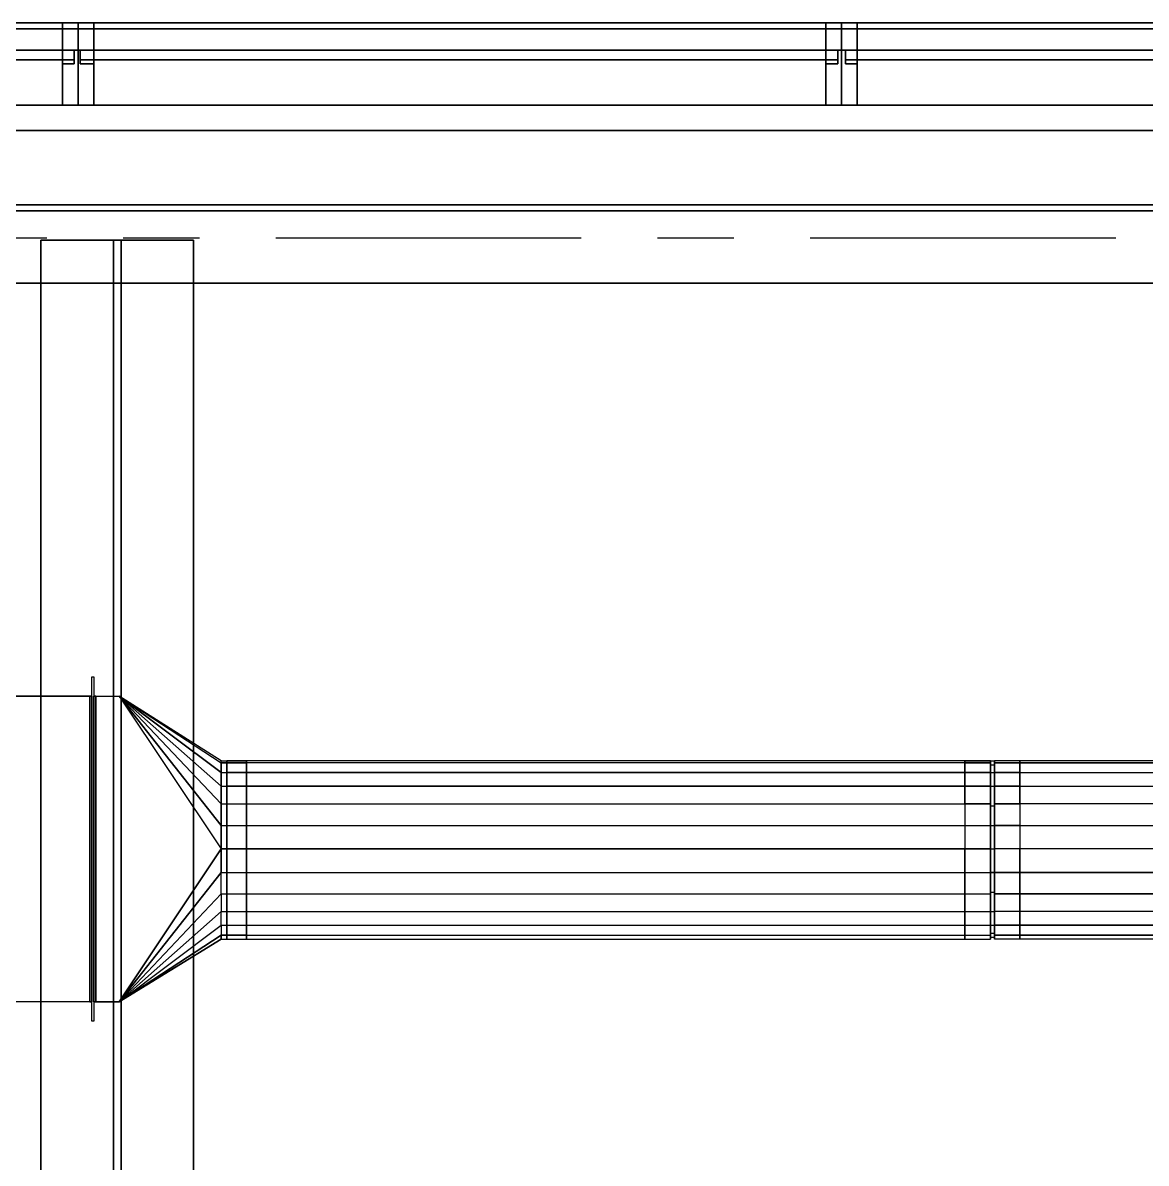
# Model space of a CAD drawing. Header units: metres. Extents: x 114 to 218, y 8 to 180.
# Drawn here: x 141.05 to 149.88, y 154.76 to 163.72 of the extents above; entities that cross this region are included whole.
import ezdxf

# ---------------------------------------------------------------- set-up
doc = ezdxf.new("R2010")
doc.units = ezdxf.units.M
doc.header["$MEASUREMENT"] = 0
for name, color, linetype in [('A-2D-GLAZ', 7, 'Continuous'), ('A-2D-GLAZ-CWMG', 7, 'Continuous'), ('A-3D-GLAZ-CURT', 7, 'Continuous'), ('A-3D-GLAZ-CWMG', 7, 'Continuous'), ('A_GRID', 7, 'Continuous'), ('M-SA2S-Conn', 7, 'Continuous'), ('M-SA2S-Rect', 7, 'Continuous'), ('M-SA2S-Round', 7, 'Continuous'), ('S-3D-BEAM', 7, 'Continuous'), ('S-3D-SLAB', 7, 'Continuous'), ('S-3D-WALL', 7, 'Continuous')]:
    doc.layers.add(name, color=color, linetype=linetype)

msp = doc.modelspace()

# ---------------------------------------------------------------- linework, layer by layer
at = {"layer": 'A-2D-GLAZ', "color": 9, "true_color": 0xbababa}
for points in [[(135.5027, 163.4257), (141.4554, 163.4257), (141.4554, 163.5026), (135.5027, 163.5026), (135.5027, 163.4257)], [(141.5016, 163.4257), (147.4543, 163.4257), (147.4543, 163.5026), (141.5016, 163.5026), (141.5016, 163.4257)], [(147.5158, 163.4257), (153.4532, 163.4257), (153.4532, 163.5026), (147.5158, 163.5026), (147.5158, 163.4257)]]:
    msp.add_lwpolyline(points, dxfattribs=at)
at = {"layer": 'A-2D-GLAZ-CWMG', "color": 9, "true_color": 0xbababa}
for points in [[(131.1189, 163.7179), (153.3609, 163.7179)], [(141.6093, 163.0719), (141.6093, 163.3949), (141.5016, 163.3949), (141.5016, 163.5026), (141.4554, 163.5026), (141.4554, 163.3949), (141.3632, 163.3949), (141.3632, 163.0719)], [(147.6081, 163.0719), (147.6081, 163.3949), (147.5158, 163.3949), (147.5158, 163.5026), (147.4543, 163.5026), (147.4543, 163.3949), (147.362, 163.3949), (147.362, 163.0719)], [(141.6708, 163.0719), (141.7477, 163.0719)], [(147.6697, 163.0719), (147.7466, 163.0719)]]:
    msp.add_lwpolyline(points, dxfattribs=at)
at = {"layer": 'A-3D-GLAZ-CURT', "color": 131, "true_color": 0x7fffff}
for points in [[(141.4554, 163.4257), (135.5027, 163.4257), (141.4554, 163.4257), (141.4554, 163.5026), (135.5027, 163.5026), (135.5027, 163.4257), (135.5027, 163.5026), (141.4554, 163.5026), (141.4554, 163.4257)], [(141.4554, 163.5026), (141.4554, 163.5026)], [(141.4554, 163.5026), (141.4554, 163.5026)], [(147.4543, 163.4257), (141.5016, 163.4257), (147.4543, 163.4257), (147.4543, 163.5026), (141.5016, 163.5026), (141.5016, 163.4257), (141.5016, 163.5026), (147.4543, 163.5026), (147.4543, 163.4257)], [(141.5016, 163.5026), (141.5016, 163.5026)], [(141.5016, 163.5026), (141.5016, 163.5026)], [(147.4543, 163.5026), (147.4543, 163.5026)], [(147.4543, 163.5026), (147.4543, 163.5026)], [(153.4532, 163.4257), (147.5158, 163.4257), (153.4532, 163.4257), (153.4532, 163.5026), (147.5158, 163.5026), (147.5158, 163.4257), (147.5158, 163.5026), (153.4532, 163.5026), (153.4532, 163.4257)], [(147.5158, 163.5026), (147.5158, 163.5026)], [(147.5158, 163.5026), (147.5158, 163.5026)], [(141.4554, 163.4257), (141.4554, 163.4257)], [(141.5016, 163.4257), (141.5016, 163.4257)], [(141.5016, 163.4257), (141.5016, 163.4257)], [(147.4543, 163.4257), (147.4543, 163.4257)], [(147.5158, 163.4257), (147.5158, 163.4257)], [(147.5158, 163.4257), (147.5158, 163.4257)]]:
    msp.add_lwpolyline(points, dxfattribs=at)
at = {"layer": 'A-3D-GLAZ-CWMG', "color": 8, "true_color": 0x808080}
for points in [[(135.4873, 163.0719), (141.4862, 163.0719), (141.4862, 163.7179)], [(135.4873, 163.7179), (135.4873, 163.0719), (141.4862, 163.0719)], [(141.4862, 163.7179), (135.4873, 163.7179), (141.4862, 163.7179)], [(141.3632, 163.7179), (135.6104, 163.7179)], [(135.6104, 163.7179), (141.3632, 163.7179)], [(141.3632, 163.7179), (141.3632, 163.0719), (141.3632, 163.7179)], [(141.3632, 163.7179), (141.3632, 163.7179)], [(141.4862, 163.0719), (141.4862, 163.7179)], [(141.4862, 163.7179), (141.4862, 163.7179)], [(141.4862, 163.7179), (141.4862, 163.0719)], [(141.4862, 163.0719), (147.4851, 163.0719), (147.4851, 163.7179)], [(141.4862, 163.7179), (141.4862, 163.0719), (147.4851, 163.0719)], [(147.4851, 163.7179), (141.4862, 163.7179), (147.4851, 163.7179)], [(141.4862, 163.7179), (141.4862, 163.7179)], [(141.4862, 163.7179), (141.4862, 163.7179)], [(147.362, 163.7179), (141.6093, 163.7179)], [(141.6093, 163.7179), (147.362, 163.7179)], [(141.6093, 163.7179), (141.6093, 163.0719), (141.6093, 163.7179)], [(147.362, 163.7179), (147.362, 163.0719), (147.362, 163.7179)], [(147.362, 163.7179), (147.362, 163.7179)], [(147.4851, 163.0719), (147.4851, 163.7179)], [(147.4851, 163.7179), (147.4851, 163.7179)], [(147.4851, 163.7179), (147.4851, 163.0719)], [(147.4851, 163.0719), (153.4839, 163.0719), (153.4839, 163.7179)], [(147.4851, 163.7179), (147.4851, 163.0719), (153.4839, 163.0719)], [(153.4839, 163.7179), (147.4851, 163.7179), (153.4839, 163.7179)], [(147.4851, 163.7179), (147.4851, 163.7179)], [(147.4851, 163.7179), (147.4851, 163.7179)], [(153.3609, 163.7179), (147.6081, 163.7179)], [(147.6081, 163.7179), (153.3609, 163.7179)], [(147.6081, 163.7179), (147.6081, 163.0719), (147.6081, 163.7179)], [(141.6093, 163.3949), (141.5016, 163.3949), (141.5016, 163.5026), (141.4554, 163.5026), (141.4554, 163.3949), (141.3632, 163.3949), (141.3632, 163.0719), (141.6093, 163.0719), (141.6093, 163.3949), (141.6093, 163.0719), (141.3632, 163.0719), (141.3632, 163.3949), (141.4554, 163.3949), (141.4554, 163.5026), (141.5016, 163.5026), (141.5016, 163.3949), (141.6093, 163.3949)], [(141.4554, 163.5026), (141.4554, 163.5026)], [(141.4554, 163.5026), (141.4554, 163.5026)], [(141.5016, 163.5026), (141.5016, 163.5026)], [(141.5016, 163.5026), (141.5016, 163.5026)], [(147.6081, 163.3949), (147.5158, 163.3949), (147.5158, 163.5026), (147.4543, 163.5026), (147.4543, 163.3949), (147.362, 163.3949), (147.362, 163.0719), (147.6081, 163.0719), (147.6081, 163.3949), (147.6081, 163.0719), (147.362, 163.0719), (147.362, 163.3949), (147.4543, 163.3949), (147.4543, 163.5026), (147.5158, 163.5026), (147.5158, 163.3949), (147.6081, 163.3949)], [(147.4543, 163.5026), (147.4543, 163.5026)], [(147.4543, 163.5026), (147.4543, 163.5026)], [(147.5158, 163.5026), (147.5158, 163.5026)], [(147.5158, 163.5026), (147.5158, 163.5026)], [(141.3632, 163.3949), (141.3632, 163.3949)], [(141.3632, 163.3949), (141.3632, 163.3949)], [(141.4554, 163.3949), (141.4554, 163.3949)], [(141.4554, 163.3949), (141.4554, 163.3949)], [(141.5016, 163.3949), (141.5016, 163.3949)], [(141.5016, 163.3949), (141.5016, 163.3949)], [(141.6093, 163.3949), (141.6093, 163.3949)], [(141.6093, 163.3949), (141.6093, 163.3949)], [(147.362, 163.3949), (147.362, 163.3949)], [(147.362, 163.3949), (147.362, 163.3949)], [(147.4543, 163.3949), (147.4543, 163.3949)], [(147.4543, 163.3949), (147.4543, 163.3949)], [(147.5158, 163.3949), (147.5158, 163.3949)], [(147.5158, 163.3949), (147.5158, 163.3949)], [(147.6081, 163.3949), (147.6081, 163.3949)], [(147.6081, 163.3949), (147.6081, 163.3949)], [(141.3632, 163.0719), (135.6104, 163.0719)], [(141.3632, 163.0719), (135.6104, 163.0719)], [(141.3632, 163.0719), (141.3632, 163.0719)], [(141.3632, 163.0719), (141.3632, 163.0719)], [(141.3632, 163.0719), (141.3632, 163.0719)], [(141.3632, 163.0719), (141.3632, 163.0719)], [(141.4862, 163.0719), (141.4862, 163.0719)], [(141.4862, 163.0719), (141.4862, 163.0719)], [(141.4862, 163.0719), (141.4862, 163.0719)], [(141.4862, 163.0719), (141.4862, 163.0719)], [(141.4862, 163.0719), (141.4862, 163.0719)], [(147.362, 163.0719), (141.6093, 163.0719)], [(147.362, 163.0719), (141.6093, 163.0719)], [(141.6093, 163.0719), (141.6093, 163.0719)], [(141.6093, 163.0719), (141.6093, 163.0719)], [(141.6093, 163.0719), (141.6093, 163.0719)], [(141.6093, 163.0719), (141.6093, 163.0719)], [(147.362, 163.0719), (147.362, 163.0719)], [(147.362, 163.0719), (147.362, 163.0719)], [(147.362, 163.0719), (147.362, 163.0719)], [(147.362, 163.0719), (147.362, 163.0719)], [(147.4851, 163.0719), (147.4851, 163.0719)], [(147.4851, 163.0719), (147.4851, 163.0719)], [(147.4851, 163.0719), (147.4851, 163.0719)], [(147.4851, 163.0719), (147.4851, 163.0719)], [(147.4851, 163.0719), (147.4851, 163.0719)], [(153.3609, 163.0719), (147.6081, 163.0719)], [(153.3609, 163.0719), (147.6081, 163.0719)], [(147.6081, 163.0719), (147.6081, 163.0719)], [(147.6081, 163.0719), (147.6081, 163.0719)], [(147.6081, 163.0719), (147.6081, 163.0719)], [(147.6081, 163.0719), (147.6081, 163.0719)]]:
    msp.add_lwpolyline(points, dxfattribs=at)
at = {"layer": 'A_GRID', "color": 1, "true_color": 0xff0000}
for points in [[(141.2401, 162.0259), (138.8405, 162.0259)], [(142.4399, 162.0259), (141.84, 162.0259)], [(145.4393, 162.0259), (143.0398, 162.0259)], [(146.6391, 162.0259), (146.0392, 162.0259)], [(149.6385, 162.0259), (147.239, 162.0259)]]:
    msp.add_lwpolyline(points, dxfattribs=at)
at = {"layer": 'M-SA2S-Conn', "color": 5, "true_color": 0x0000ff}
for points in [[(141.5939, 155.8732), (141.5939, 158.5804), (141.6093, 158.5804), (141.6093, 155.8732), (141.5939, 155.8732)], [(141.6093, 155.8732), (141.5939, 155.8732), (141.5939, 158.5804), (141.6093, 158.5804)], [(141.5939, 158.5804), (141.5939, 158.5804)], [(141.5939, 158.5804), (141.5939, 158.5804)], [(141.6093, 158.5804), (141.6093, 155.8732)], [(141.6093, 158.5804), (141.6093, 158.5804)], [(141.6093, 158.5804), (141.6093, 158.5804)], [(141.5785, 158.4266), (141.5785, 156.0271), (141.5785, 158.4266)], [(141.5939, 156.0271), (141.5939, 158.4266), (141.5785, 158.4266), (141.5939, 158.4266), (141.5939, 156.0271), (141.5785, 156.0271), (141.5939, 156.0271)], [(141.5785, 158.4266), (141.5785, 158.4266)], [(141.5785, 158.4266), (141.5785, 158.4266)], [(141.5939, 158.4266), (141.5939, 158.4266)], [(141.6093, 156.0271), (141.6093, 158.4266), (141.6246, 158.4266), (141.6093, 158.4266)], [(141.6093, 156.0271), (141.6093, 158.4266)], [(141.6093, 158.4266), (141.6093, 158.4266)], [(141.6246, 158.4266), (141.6246, 156.0271), (141.6246, 158.4266)], [(141.6246, 158.4266), (141.6246, 158.4266)], [(141.6246, 158.4266), (141.6246, 158.4266)], [(148.4541, 157.919), (148.4541, 157.9036), (148.6541, 157.9036)], [(148.4541, 157.9036), (148.4541, 157.919), (148.6541, 157.919)], [(148.4541, 157.919), (148.4541, 157.919)], [(148.4541, 157.9036), (148.4541, 157.8267), (148.6541, 157.8267)], [(148.4541, 157.8267), (148.4541, 157.9036), (148.6541, 157.9036)], [(148.4541, 157.9036), (148.4541, 157.9036)], [(148.4541, 157.9036), (148.4541, 157.9036)], [(148.6541, 157.9036), (148.6541, 157.8267), (148.6541, 157.7191), (148.6541, 157.5806), (148.6541, 157.4114), (148.6541, 157.2268), (148.6541, 157.0423), (148.6541, 156.8731), (148.6541, 156.7346), (148.6541, 156.627), (148.6541, 156.55), (148.6541, 156.5193), (148.6541, 156.55), (148.6541, 156.627), (148.6541, 156.7346), (148.6541, 156.8731), (148.6541, 157.0423), (148.6541, 157.2268), (148.6541, 157.4114), (148.6541, 157.5806), (148.6541, 157.7191), (148.6541, 157.8267), (148.6541, 157.9036), (148.6541, 157.919), (148.6541, 157.9036)], [(148.6541, 157.8882), (148.6541, 157.919), (148.6849, 157.919), (148.6849, 157.8882), (148.6849, 157.8267)], [(148.6541, 157.919), (148.6541, 157.8882), (148.6849, 157.8882)], [(148.6541, 157.919), (148.6541, 157.919)], [(148.6541, 157.919), (148.6541, 157.919)], [(148.6541, 157.9036), (148.6541, 157.9036)], [(148.6541, 157.9036), (148.6541, 157.9036)], [(148.6541, 157.8267), (148.6541, 157.8882), (148.6849, 157.8882)], [(148.6541, 157.8882), (148.6541, 157.8267), (148.6849, 157.8267)], [(148.6541, 157.8882), (148.6541, 157.8882)], [(148.6541, 157.8882), (148.6541, 157.8882)], [(148.8848, 157.919), (148.8848, 157.9036), (148.6849, 157.9036), (148.6849, 157.919)], [(148.8848, 157.9036), (148.8848, 157.919), (148.6849, 157.919), (148.6849, 157.9036)], [(148.6849, 157.919), (148.6849, 157.8882), (148.6849, 157.8267), (148.6849, 157.7191), (148.6849, 157.5652), (148.6849, 157.4114), (148.6849, 157.2268), (148.6849, 157.0423), (148.6849, 156.8884), (148.6849, 156.7346), (148.6849, 156.627), (148.6849, 156.5654), (148.6849, 156.5347), (148.6849, 156.5654), (148.6849, 156.627), (148.6849, 156.7346), (148.6849, 156.8884), (148.6849, 157.0423)], [(148.6849, 157.919), (148.6849, 157.919)], [(148.6849, 157.919), (148.6849, 157.919)], [(148.8848, 157.9036), (148.8848, 157.8267), (148.6849, 157.8267), (148.6849, 157.9036)], [(148.8848, 157.8267), (148.8848, 157.9036), (148.6849, 157.9036), (148.6849, 157.8267)], [(148.6849, 157.9036), (148.6849, 157.9036)], [(148.6849, 157.9036), (148.6849, 157.9036)], [(148.6849, 157.8882), (148.6849, 157.8882)], [(148.6849, 157.8882), (148.6849, 157.8882)], [(148.8848, 157.919), (148.8848, 157.919)], [(148.8848, 157.9036), (148.8848, 157.9036)], [(148.8848, 157.9036), (148.8848, 157.9036)], [(148.4541, 157.8267), (148.4541, 157.7191), (148.6541, 157.7191)], [(148.4541, 157.7191), (148.4541, 157.8267), (148.6541, 157.8267)], [(148.4541, 157.8267), (148.4541, 157.8267)], [(148.4541, 157.8267), (148.4541, 157.8267)], [(148.6541, 157.7191), (148.6541, 157.8267), (148.6849, 157.8267), (148.6849, 157.7191), (148.6849, 157.5652)], [(148.6541, 157.8267), (148.6541, 157.7191), (148.6849, 157.7191)], [(148.6541, 157.8267), (148.6541, 157.8267)], [(148.6541, 157.8267), (148.6541, 157.8267)], [(148.6541, 157.8267), (148.6541, 157.8267)], [(148.6541, 157.8267), (148.6541, 157.8267)], [(148.8848, 157.8267), (148.8848, 157.7191), (148.6849, 157.7191), (148.6849, 157.8267)], [(148.8848, 157.7191), (148.8848, 157.8267), (148.6849, 157.8267), (148.6849, 157.7191)], [(148.6849, 157.8267), (148.6849, 157.8267)], [(148.6849, 157.8267), (148.6849, 157.8267)], [(148.6849, 157.8267), (148.6849, 157.8267)], [(148.6849, 157.8267), (148.6849, 157.8267)], [(148.8848, 157.8267), (148.8848, 157.8267)], [(148.8848, 157.8267), (148.8848, 157.8267)], [(148.4541, 157.7191), (148.4541, 157.5806), (148.6541, 157.5806)], [(148.6541, 157.5806), (148.4541, 157.5806), (148.4541, 157.7191), (148.6541, 157.7191)], [(148.4541, 157.7191), (148.4541, 157.7191)], [(148.4541, 157.7191), (148.4541, 157.7191)], [(148.6541, 157.5652), (148.6541, 157.7191), (148.6849, 157.7191)], [(148.6541, 157.7191), (148.6541, 157.5652), (148.6849, 157.5652)], [(148.6541, 157.7191), (148.6541, 157.7191)], [(148.6541, 157.7191), (148.6541, 157.7191)], [(148.6541, 157.7191), (148.6541, 157.7191)], [(148.6541, 157.7191), (148.6541, 157.7191)], [(148.8848, 157.7191), (148.8848, 157.5806), (148.6849, 157.5806)], [(148.8848, 157.5806), (148.8848, 157.7191), (148.6849, 157.7191), (148.6849, 157.5806), (148.8848, 157.5806)], [(148.6849, 157.5806), (148.6849, 157.4114), (148.6849, 157.2268), (148.6849, 157.0423), (148.6849, 156.8731), (148.6849, 156.7346), (148.6849, 156.627), (148.6849, 156.55), (148.6849, 156.5193), (148.6849, 156.55), (148.6849, 156.627), (148.6849, 156.7346), (148.6849, 156.8731), (148.6849, 157.0423), (148.6849, 157.2268), (148.6849, 157.4114), (148.6849, 157.5806), (148.6849, 157.7191)], [(148.6849, 157.7191), (148.6849, 157.7191)], [(148.6849, 157.7191), (148.6849, 157.7191)], [(148.6849, 157.7191), (148.6849, 157.7191)], [(148.6849, 157.7191), (148.6849, 157.7191)], [(148.8848, 157.7191), (148.8848, 157.7191)], [(148.8848, 157.7191), (148.8848, 157.7191)], [(148.4541, 157.5806), (148.4541, 157.4114), (148.4541, 157.2268)], [(148.4541, 157.5806), (148.4541, 157.4114), (148.6541, 157.4114)], [(148.4541, 157.5806), (148.4541, 157.5806)], [(148.4541, 157.5806), (148.4541, 157.5806)], [(148.6541, 157.5806), (148.6541, 157.5806)], [(148.6541, 157.5806), (148.6541, 157.5806)], [(148.6541, 157.4114), (148.6541, 157.5652), (148.6849, 157.5652), (148.6849, 157.4114), (148.6849, 157.2268)], [(148.6541, 157.5652), (148.6541, 157.4114), (148.6849, 157.4114)], [(148.6541, 157.5652), (148.6541, 157.5652)], [(148.6541, 157.5652), (148.6541, 157.5652)], [(148.8848, 157.5806), (148.8848, 157.4114), (148.6849, 157.4114)], [(148.6849, 157.5806), (148.6849, 157.5806)], [(148.6849, 157.5806), (148.6849, 157.5806)], [(148.6849, 157.5652), (148.6849, 157.5652)], [(148.6849, 157.5652), (148.6849, 157.5652)], [(148.8848, 157.5806), (148.8848, 157.4114), (148.8848, 157.2268)], [(148.8848, 157.5806), (148.8848, 157.5806)], [(148.8848, 157.5806), (148.8848, 157.5806)], [(148.4541, 157.4114), (148.6541, 157.4114)], [(148.4541, 157.4114), (148.4541, 157.2268), (148.6541, 157.2268)], [(148.4541, 157.4114), (148.4541, 157.4114)], [(148.4541, 157.4114), (148.4541, 157.4114)], [(148.6541, 157.2268), (148.6541, 157.4114), (148.6849, 157.4114)], [(148.6541, 157.4114), (148.6541, 157.2268), (148.6849, 157.2268)], [(148.6541, 157.4114), (148.6541, 157.4114)], [(148.6541, 157.4114), (148.6541, 157.4114)], [(148.6541, 157.4114), (148.6541, 157.4114)], [(148.6541, 157.4114), (148.6541, 157.4114)], [(148.8848, 157.4114), (148.6849, 157.4114)], [(148.8848, 157.4114), (148.8848, 157.2268), (148.6849, 157.2268)], [(148.6849, 157.4114), (148.6849, 157.4114)], [(148.6849, 157.4114), (148.6849, 157.4114)], [(148.6849, 157.4114), (148.6849, 157.4114)], [(148.6849, 157.4114), (148.6849, 157.4114)], [(148.8848, 157.4114), (148.8848, 157.4114)], [(148.8848, 157.4114), (148.8848, 157.4114)], [(148.4541, 157.0423), (148.4541, 157.2268), (148.6541, 157.2268)], [(148.4541, 157.2268), (148.4541, 157.0423), (148.6541, 157.0423)], [(148.4541, 157.2268), (148.4541, 157.2268)], [(148.4541, 157.2268), (148.4541, 157.2268)], [(148.6849, 157.2268), (148.6849, 157.0423), (148.6541, 157.0423), (148.6541, 157.2268), (148.6849, 157.2268)], [(148.6541, 157.2268), (148.6541, 157.0423), (148.6849, 157.0423)], [(148.6541, 157.2268), (148.6541, 157.2268)], [(148.6541, 157.2268), (148.6541, 157.2268)], [(148.6541, 157.2268), (148.6541, 157.2268)], [(148.6541, 157.2268), (148.6541, 157.2268)], [(148.8848, 157.0423), (148.8848, 157.2268), (148.6849, 157.2268)], [(148.8848, 157.2268), (148.8848, 157.0423), (148.6849, 157.0423)], [(148.6849, 157.2268), (148.6849, 157.2268)], [(148.6849, 157.2268), (148.6849, 157.2268)], [(148.6849, 157.2268), (148.6849, 157.2268)], [(148.6849, 157.2268), (148.6849, 157.2268)], [(148.8848, 157.2268), (148.8848, 157.2268)], [(148.8848, 157.2268), (148.8848, 157.2268)], [(148.4541, 156.8731), (148.4541, 157.0423), (148.6541, 157.0423)], [(148.4541, 157.0423), (148.4541, 156.8731), (148.6541, 156.8731)], [(148.4541, 157.0423), (148.4541, 157.0423)], [(148.4541, 157.0423), (148.4541, 157.0423)], [(148.6541, 157.0423), (148.6541, 156.8884), (148.6541, 156.7346)], [(148.6541, 157.0423), (148.6541, 156.8884), (148.6849, 156.8884)], [(148.6541, 157.0423), (148.6541, 157.0423)], [(148.6541, 157.0423), (148.6541, 157.0423)], [(148.6541, 157.0423), (148.6541, 157.0423)], [(148.6541, 157.0423), (148.6541, 157.0423)], [(148.8848, 156.8731), (148.8848, 157.0423), (148.6849, 157.0423)], [(148.8848, 157.0423), (148.8848, 156.8731), (148.6849, 156.8731)], [(148.6849, 157.0423), (148.6849, 157.0423)], [(148.6849, 157.0423), (148.6849, 157.0423)], [(148.6849, 157.0423), (148.6849, 157.0423)], [(148.6849, 157.0423), (148.6849, 157.0423)], [(148.8848, 157.0423), (148.8848, 157.0423)], [(148.8848, 157.0423), (148.8848, 157.0423)], [(148.6541, 156.8884), (148.6849, 156.8884)], [(148.6541, 156.8884), (148.6541, 156.7346), (148.6849, 156.7346)], [(148.6541, 156.8884), (148.6541, 156.8884)], [(148.6541, 156.8884), (148.6541, 156.8884)], [(148.6849, 156.8884), (148.6849, 156.8884)], [(148.6849, 156.8884), (148.6849, 156.8884)], [(148.4541, 156.7346), (148.4541, 156.8731), (148.6541, 156.8731)], [(148.4541, 156.8731), (148.4541, 156.7346), (148.6541, 156.7346)], [(148.4541, 156.8731), (148.4541, 156.8731)], [(148.4541, 156.8731), (148.4541, 156.8731)], [(148.6541, 156.8731), (148.6541, 156.8731)], [(148.6541, 156.8731), (148.6541, 156.8731)], [(148.8848, 156.7346), (148.8848, 156.8731), (148.6849, 156.8731)], [(148.8848, 156.8731), (148.8848, 156.7346), (148.6849, 156.7346)], [(148.6849, 156.8731), (148.6849, 156.8731)], [(148.6849, 156.8731), (148.6849, 156.8731)], [(148.8848, 156.8731), (148.8848, 156.8731)], [(148.8848, 156.8731), (148.8848, 156.8731)], [(148.4541, 156.627), (148.4541, 156.7346), (148.6541, 156.7346)], [(148.4541, 156.7346), (148.4541, 156.627), (148.6541, 156.627)], [(148.4541, 156.7346), (148.4541, 156.7346)], [(148.4541, 156.7346), (148.4541, 156.7346)], [(148.6541, 156.627), (148.6541, 156.7346), (148.6849, 156.7346)], [(148.6541, 156.7346), (148.6541, 156.627), (148.6849, 156.627)], [(148.6541, 156.7346), (148.6541, 156.7346)], [(148.6541, 156.7346), (148.6541, 156.7346)], [(148.6541, 156.7346), (148.6541, 156.7346)], [(148.6541, 156.7346), (148.6541, 156.7346)], [(148.8848, 156.627), (148.8848, 156.7346), (148.6849, 156.7346)], [(148.8848, 156.7346), (148.8848, 156.627), (148.6849, 156.627)], [(148.6849, 156.7346), (148.6849, 156.7346)], [(148.6849, 156.7346), (148.6849, 156.7346)], [(148.6849, 156.7346), (148.6849, 156.7346)], [(148.6849, 156.7346), (148.6849, 156.7346)], [(148.8848, 156.7346), (148.8848, 156.7346)], [(148.8848, 156.7346), (148.8848, 156.7346)], [(148.4541, 156.55), (148.4541, 156.627), (148.6541, 156.627)], [(148.4541, 156.627), (148.4541, 156.55), (148.6541, 156.55)], [(148.4541, 156.627), (148.4541, 156.627)], [(148.4541, 156.627), (148.4541, 156.627)], [(148.6541, 156.5654), (148.6541, 156.627), (148.6849, 156.627)], [(148.6541, 156.627), (148.6541, 156.5654), (148.6849, 156.5654)], [(148.6541, 156.627), (148.6541, 156.627)], [(148.6541, 156.627), (148.6541, 156.627)], [(148.6541, 156.627), (148.6541, 156.627)], [(148.6541, 156.627), (148.6541, 156.627)], [(148.8848, 156.55), (148.8848, 156.627), (148.6849, 156.627)], [(148.8848, 156.627), (148.8848, 156.55), (148.6849, 156.55)], [(148.6849, 156.627), (148.6849, 156.627)], [(148.6849, 156.627), (148.6849, 156.627)], [(148.6849, 156.627), (148.6849, 156.627)], [(148.6849, 156.627), (148.6849, 156.627)], [(148.8848, 156.627), (148.8848, 156.627)], [(148.8848, 156.627), (148.8848, 156.627)], [(148.4541, 156.5193), (148.4541, 156.55), (148.6541, 156.55)], [(148.4541, 156.55), (148.4541, 156.5193), (148.6541, 156.5193)], [(148.4541, 156.55), (148.4541, 156.55)], [(148.4541, 156.55), (148.4541, 156.55)], [(148.6541, 156.5347), (148.6541, 156.5654), (148.6849, 156.5654)], [(148.6541, 156.5654), (148.6541, 156.5347), (148.6849, 156.5347)], [(148.6541, 156.5654), (148.6541, 156.5654)], [(148.6541, 156.5654), (148.6541, 156.5654)], [(148.6541, 156.55), (148.6541, 156.55)], [(148.6541, 156.55), (148.6541, 156.55)], [(148.6541, 156.5347), (148.6541, 156.5347)], [(148.6849, 156.5654), (148.6849, 156.5654)], [(148.6849, 156.5654), (148.6849, 156.5654)], [(148.8848, 156.5193), (148.8848, 156.55), (148.6849, 156.55)], [(148.8848, 156.55), (148.8848, 156.5193), (148.6849, 156.5193)], [(148.6849, 156.55), (148.6849, 156.55)], [(148.6849, 156.55), (148.6849, 156.55)], [(148.6849, 156.5347), (148.6849, 156.5347)], [(148.8848, 156.55), (148.8848, 156.55)], [(148.8848, 156.55), (148.8848, 156.55)], [(148.4541, 156.5193), (148.4541, 156.5193)], [(148.6541, 156.5193), (148.6541, 156.5193)], [(148.6849, 156.5193), (148.6849, 156.5193)], [(148.8848, 156.5193), (148.8848, 156.5193)], [(141.5785, 156.0271), (141.5785, 156.0271)], [(141.5939, 156.0271), (141.5939, 156.0271)], [(141.5939, 156.0271), (141.5939, 156.0271)], [(141.6246, 156.0271), (141.6093, 156.0271), (141.6246, 156.0271)], [(141.6093, 156.0271), (141.6093, 156.0271)], [(141.6093, 156.0271), (141.6093, 156.0271)], [(141.6246, 156.0271), (141.6246, 156.0271)], [(141.5939, 155.8732), (141.5939, 155.8732)], [(141.5939, 155.8732), (141.5939, 155.8732)], [(141.6093, 155.8732), (141.6093, 155.8732)], [(141.6093, 155.8732), (141.6093, 155.8732)]]:
    msp.add_lwpolyline(points, dxfattribs=at)
at = {"layer": 'M-SA2S-Rect', "color": 5, "true_color": 0x0000ff}
for points in [[(141.5939, 158.4266), (135.7027, 158.4266)], [(141.5939, 156.0271), (135.7027, 156.0271), (135.7027, 158.4266), (141.5939, 158.4266)], [(141.5939, 158.4266), (141.5939, 158.4266)], [(141.5939, 156.0271), (141.5939, 158.4266), (141.5939, 156.0271)], [(141.5939, 158.4266), (141.5939, 158.4266)], [(141.6093, 158.4266), (141.8092, 158.4266), (142.6091, 157.2268)], [(141.6093, 158.4266), (141.6093, 156.0271), (141.6093, 158.4266), (141.8092, 158.4266)], [(141.6093, 158.4266), (141.6093, 158.4266)], [(141.6093, 158.4266), (141.6093, 158.4266)], [(142.6091, 157.4114), (142.6091, 157.5806), (141.8092, 158.4266), (142.6091, 157.4114), (142.6091, 157.2268)], [(142.6091, 157.7191), (142.6091, 157.8267), (141.8092, 158.4266), (142.6091, 157.7191), (142.6091, 157.5806)], [(142.6091, 157.9036), (142.6091, 157.919), (141.8092, 158.4266), (142.6091, 157.9036), (142.6091, 157.8267)], [(142.6091, 157.919), (141.8092, 158.4266), (142.6091, 157.9036), (142.6091, 157.919)], [(142.6091, 157.8267), (142.6091, 157.7191), (141.8092, 158.4266), (142.6091, 157.8267), (142.6091, 157.9036)], [(142.6091, 157.5806), (142.6091, 157.4114), (141.8092, 158.4266), (142.6091, 157.5806), (142.6091, 157.7191)], [(141.8092, 158.4266), (142.6091, 157.2268), (142.6091, 157.4114), (142.809, 157.4114), (142.809, 157.2268), (142.6091, 157.2268)], [(141.8092, 158.4266), (141.8092, 158.4266)], [(141.8092, 158.4266), (141.8092, 158.4266)], [(142.6091, 157.919), (142.809, 157.919), (142.809, 157.9036), (142.6091, 157.9036), (142.809, 157.9036), (142.809, 157.8267)], [(142.6091, 157.8267), (142.809, 157.8267), (142.809, 157.9036), (142.809, 157.919)], [(142.6091, 157.919), (142.6091, 157.919)], [(142.6091, 157.9036), (142.6091, 157.9036)], [(142.6091, 157.9036), (142.6091, 157.9036)], [(142.809, 157.919), (142.809, 157.919)], [(142.809, 157.9036), (142.809, 157.9036)], [(142.809, 157.9036), (142.809, 157.9036)], [(142.6091, 157.8267), (142.809, 157.8267), (142.809, 157.7191)], [(142.6091, 157.7191), (142.809, 157.7191), (142.809, 157.8267)], [(142.6091, 157.8267), (142.6091, 157.8267)], [(142.6091, 157.8267), (142.6091, 157.8267)], [(142.809, 157.8267), (142.809, 157.8267)], [(142.809, 157.8267), (142.809, 157.8267)], [(142.6091, 157.7191), (142.809, 157.7191), (142.809, 157.5806)], [(142.6091, 157.5806), (142.809, 157.5806), (142.809, 157.7191)], [(142.6091, 157.7191), (142.6091, 157.7191)], [(142.6091, 157.7191), (142.6091, 157.7191)], [(142.809, 157.7191), (142.809, 157.7191)], [(142.809, 157.7191), (142.809, 157.7191)], [(142.6091, 157.5806), (142.809, 157.5806), (142.809, 157.4114)], [(142.6091, 157.4114), (142.809, 157.4114), (142.809, 157.5806)], [(142.6091, 157.5806), (142.6091, 157.5806)], [(142.6091, 157.5806), (142.6091, 157.5806)], [(142.809, 157.5806), (142.809, 157.5806)], [(142.809, 157.5806), (142.809, 157.5806)], [(142.6091, 157.2268), (142.809, 157.2268), (142.809, 157.4114)], [(142.6091, 157.4114), (142.6091, 157.4114)], [(142.6091, 157.4114), (142.6091, 157.4114)], [(142.809, 157.4114), (142.809, 157.4114)], [(142.809, 157.4114), (142.809, 157.4114)], [(142.6091, 157.2268), (141.8092, 156.0271), (142.6091, 157.0423), (142.6091, 157.2268)], [(141.8092, 156.0271), (142.6091, 157.2268), (142.6091, 157.0423)], [(142.6091, 157.0423), (142.809, 157.0423), (142.809, 157.2268)], [(142.6091, 157.2268), (142.6091, 157.2268)], [(142.6091, 157.2268), (142.6091, 157.2268)], [(142.809, 157.2268), (142.809, 157.0423)], [(142.809, 157.2268), (142.809, 157.2268)], [(142.809, 157.2268), (142.809, 157.2268)], [(142.6091, 156.8731), (142.6091, 156.7346), (141.8092, 156.0271), (142.6091, 156.8731), (142.6091, 157.0423)], [(142.6091, 156.8731), (142.6091, 157.0423), (141.8092, 156.0271), (142.6091, 156.8731), (142.6091, 156.7346)], [(142.6091, 156.8731), (142.809, 156.8731), (142.809, 157.0423)], [(142.6091, 157.0423), (142.809, 157.0423), (142.809, 156.8731)], [(142.6091, 157.0423), (142.6091, 157.0423)], [(142.6091, 157.0423), (142.6091, 157.0423)], [(142.809, 157.0423), (142.809, 157.0423)], [(142.809, 157.0423), (142.809, 157.0423)], [(142.6091, 156.7346), (142.809, 156.7346), (142.809, 156.8731)], [(142.6091, 156.8731), (142.809, 156.8731), (142.809, 156.7346)], [(142.6091, 156.8731), (142.6091, 156.8731)], [(142.6091, 156.8731), (142.6091, 156.8731)], [(142.809, 156.8731), (142.809, 156.8731)], [(142.809, 156.8731), (142.809, 156.8731)], [(142.6091, 156.627), (142.6091, 156.55), (141.8092, 156.0271), (142.6091, 156.627), (142.6091, 156.7346)], [(142.6091, 156.627), (142.6091, 156.7346), (141.8092, 156.0271), (142.6091, 156.627), (142.6091, 156.55)], [(142.6091, 156.627), (142.809, 156.627), (142.809, 156.7346)], [(142.6091, 156.7346), (142.809, 156.7346), (142.809, 156.627)], [(142.6091, 156.7346), (142.6091, 156.7346)], [(142.6091, 156.7346), (142.6091, 156.7346)], [(142.809, 156.7346), (142.809, 156.7346)], [(142.809, 156.7346), (142.809, 156.7346)], [(142.6091, 156.5193), (142.809, 156.5193), (142.809, 156.55), (142.6091, 156.55), (142.809, 156.55), (142.809, 156.627)], [(142.6091, 156.627), (142.809, 156.627), (142.809, 156.55), (142.809, 156.5193)], [(142.6091, 156.627), (142.6091, 156.627)], [(142.6091, 156.627), (142.6091, 156.627)], [(142.809, 156.627), (142.809, 156.627)], [(142.809, 156.627), (142.809, 156.627)], [(141.8092, 156.0271), (142.6091, 156.5193), (142.6091, 156.55)], [(142.6091, 156.5193), (141.8092, 156.0271), (142.6091, 156.55), (142.6091, 156.5193)], [(142.6091, 156.55), (142.6091, 156.55)], [(142.6091, 156.55), (142.6091, 156.55)], [(142.809, 156.55), (142.809, 156.55)], [(142.809, 156.55), (142.809, 156.55)], [(142.6091, 156.5193), (142.6091, 156.5193)], [(142.809, 156.5193), (142.809, 156.5193)], [(141.5939, 156.0271), (135.7027, 156.0271)], [(141.5939, 156.0271), (141.5939, 156.0271)], [(141.6093, 156.0271), (141.8092, 156.0271), (141.6093, 156.0271)], [(141.6093, 156.0271), (141.6093, 156.0271)], [(141.6093, 156.0271), (141.6093, 156.0271)], [(141.8092, 156.0271), (141.8092, 156.0271)]]:
    msp.add_lwpolyline(points, dxfattribs=at)
at = {"layer": 'M-SA2S-Round', "color": 5, "true_color": 0x0000ff}
for points in [[(142.6552, 156.5193), (142.6552, 156.55), (142.6552, 156.627), (142.6552, 156.7346), (142.6552, 156.8731), (142.6552, 157.0423), (142.6552, 157.2268), (142.6552, 157.4114), (142.6552, 157.5806), (142.6552, 157.7191), (142.6552, 157.8267), (142.6552, 157.9036), (142.6552, 157.919), (142.6552, 157.9036), (142.6552, 157.8267), (142.6552, 157.7191), (142.6552, 157.5806), (142.6552, 157.4114), (142.6552, 157.2268), (142.6552, 157.0423), (142.6552, 156.8731), (142.6552, 156.7346), (142.6552, 156.627), (142.6552, 156.55), (142.6552, 156.5193)], [(148.6541, 157.919), (142.6552, 157.919)], [(142.6552, 157.919), (142.6552, 157.919)], [(148.6541, 157.9036), (142.6552, 157.9036)], [(148.6541, 157.9036), (142.6552, 157.9036)], [(142.6552, 157.9036), (142.6552, 157.9036)], [(142.6552, 157.9036), (142.6552, 157.9036)], [(148.6541, 157.8267), (148.6541, 157.9036), (148.6541, 157.919), (148.6541, 157.9036), (148.6541, 157.8267), (148.6541, 157.7191), (148.6541, 157.5806), (148.6541, 157.4114), (148.6541, 157.2268), (148.6541, 157.0423), (148.6541, 156.8731), (148.6541, 156.7346), (148.6541, 156.627), (148.6541, 156.55), (148.6541, 156.5193), (148.6541, 156.55), (148.6541, 156.627), (148.6541, 156.7346), (148.6541, 156.8731), (148.6541, 157.0423), (148.6541, 157.2268), (148.6541, 157.4114), (148.6541, 157.5806), (148.6541, 157.7191), (148.6541, 157.8267)], [(148.6541, 157.919), (148.6541, 157.919)], [(148.6541, 157.9036), (148.6541, 157.9036)], [(148.6541, 157.9036), (148.6541, 157.9036)], [(154.6837, 157.9036), (154.6837, 157.919), (148.6849, 157.919), (148.6849, 157.9036), (148.6849, 157.919)], [(154.6837, 157.919), (154.6837, 157.9036), (148.6849, 157.9036), (148.6849, 157.8267), (154.6837, 157.8267)], [(148.6849, 157.919), (148.6849, 157.919)], [(148.6849, 157.8267), (148.6849, 157.9036), (154.6837, 157.9036)], [(148.6849, 157.9036), (148.6849, 157.9036)], [(148.6849, 157.9036), (148.6849, 157.9036)], [(142.6552, 157.8267), (148.6541, 157.8267)], [(148.6541, 157.8267), (142.6552, 157.8267)], [(142.6552, 157.8267), (142.6552, 157.8267)], [(142.6552, 157.8267), (142.6552, 157.8267)], [(148.6541, 157.8267), (148.6541, 157.8267)], [(148.6541, 157.8267), (148.6541, 157.8267)], [(148.6849, 157.7191), (148.6849, 157.8267), (154.6837, 157.8267)], [(148.6849, 157.8267), (148.6849, 157.7191), (154.6837, 157.7191)], [(148.6849, 157.8267), (148.6849, 157.8267)], [(148.6849, 157.8267), (148.6849, 157.8267)], [(142.6552, 157.7191), (148.6541, 157.7191)], [(148.6541, 157.7191), (142.6552, 157.7191)], [(142.6552, 157.7191), (142.6552, 157.7191)], [(142.6552, 157.7191), (142.6552, 157.7191)], [(148.6541, 157.7191), (148.6541, 157.7191)], [(148.6541, 157.7191), (148.6541, 157.7191)], [(154.6837, 157.4114), (154.6837, 157.5806), (148.6849, 157.5806), (148.6849, 157.7191), (154.6837, 157.7191), (154.6837, 157.5806)], [(148.6849, 157.7191), (148.6849, 157.5806)], [(154.6837, 157.7191), (154.6837, 157.5806), (148.6849, 157.5806), (148.6849, 157.4114), (154.6837, 157.4114), (154.6837, 157.5806)], [(148.6849, 157.7191), (148.6849, 157.7191)], [(148.6849, 157.7191), (148.6849, 157.7191)], [(142.6552, 157.5806), (148.6541, 157.5806)], [(142.6552, 157.5806), (148.6541, 157.5806)], [(142.6552, 157.5806), (142.6552, 157.5806)], [(142.6552, 157.5806), (142.6552, 157.5806)], [(148.6541, 157.5806), (148.6541, 157.5806)], [(148.6541, 157.5806), (148.6541, 157.5806)], [(148.6849, 157.5806), (148.6849, 157.4114), (154.6837, 157.4114), (154.6837, 157.2268), (148.6849, 157.2268), (148.6849, 157.4114)], [(148.6849, 157.5806), (148.6849, 157.5806)], [(148.6849, 157.5806), (148.6849, 157.5806)], [(142.6552, 157.4114), (148.6541, 157.4114)], [(142.6552, 157.4114), (148.6541, 157.4114)], [(142.6552, 157.4114), (142.6552, 157.4114)], [(142.6552, 157.4114), (142.6552, 157.4114)], [(148.6541, 157.4114), (148.6541, 157.4114)], [(148.6541, 157.4114), (148.6541, 157.4114)], [(148.6849, 157.4114), (148.6849, 157.2268)], [(154.6837, 157.4114), (154.6837, 157.2268), (148.6849, 157.2268), (148.6849, 157.0423), (154.6837, 157.0423), (154.6837, 157.2268)], [(148.6849, 157.4114), (148.6849, 157.4114)], [(148.6849, 157.4114), (148.6849, 157.4114)], [(148.6541, 157.2268), (142.6552, 157.2268)], [(142.6552, 157.2268), (148.6541, 157.2268)], [(142.6552, 157.2268), (142.6552, 157.2268)], [(142.6552, 157.2268), (142.6552, 157.2268)], [(148.6541, 157.2268), (148.6541, 157.2268)], [(148.6541, 157.2268), (148.6541, 157.2268)], [(148.6849, 157.2268), (148.6849, 157.0423), (148.6849, 156.8731), (148.6849, 156.7346), (148.6849, 156.627), (148.6849, 156.55), (148.6849, 156.5193), (148.6849, 156.55)], [(148.6849, 157.2268), (148.6849, 157.2268)], [(148.6849, 157.2268), (148.6849, 157.2268)], [(142.6552, 157.0423), (148.6541, 157.0423)], [(142.6552, 157.0423), (148.6541, 157.0423)], [(142.6552, 157.0423), (142.6552, 157.0423)], [(142.6552, 157.0423), (142.6552, 157.0423)], [(148.6541, 157.0423), (148.6541, 157.0423)], [(148.6541, 157.0423), (148.6541, 157.0423)], [(148.6849, 157.0423), (148.6849, 156.8731), (154.6837, 156.8731), (154.6837, 157.0423)], [(154.6837, 157.0423), (148.6849, 157.0423)], [(148.6849, 157.0423), (148.6849, 157.0423)], [(148.6849, 157.0423), (148.6849, 157.0423)], [(142.6552, 156.8731), (148.6541, 156.8731)], [(142.6552, 156.8731), (148.6541, 156.8731)], [(142.6552, 156.8731), (142.6552, 156.8731)], [(142.6552, 156.8731), (142.6552, 156.8731)], [(148.6541, 156.8731), (148.6541, 156.8731)], [(148.6541, 156.8731), (148.6541, 156.8731)], [(148.6849, 156.8731), (148.6849, 156.7346)], [(154.6837, 156.8731), (154.6837, 156.7346), (148.6849, 156.7346), (148.6849, 156.627), (154.6837, 156.627), (154.6837, 156.7346)], [(154.6837, 156.8731), (148.6849, 156.8731)], [(148.6849, 156.8731), (148.6849, 156.8731)], [(148.6849, 156.8731), (148.6849, 156.8731)], [(142.6552, 156.7346), (148.6541, 156.7346)], [(142.6552, 156.7346), (148.6541, 156.7346)], [(142.6552, 156.7346), (142.6552, 156.7346)], [(142.6552, 156.7346), (142.6552, 156.7346)], [(148.6541, 156.7346), (148.6541, 156.7346)], [(148.6541, 156.7346), (148.6541, 156.7346)], [(154.6837, 156.7346), (148.6849, 156.7346)], [(148.6849, 156.7346), (148.6849, 156.7346)], [(148.6849, 156.7346), (148.6849, 156.7346)], [(142.6552, 156.627), (148.6541, 156.627)], [(142.6552, 156.627), (148.6541, 156.627)], [(142.6552, 156.627), (142.6552, 156.627)], [(142.6552, 156.627), (142.6552, 156.627)], [(148.6541, 156.627), (148.6541, 156.627)], [(148.6541, 156.627), (148.6541, 156.627)], [(148.6849, 156.627), (148.6849, 156.55), (154.6837, 156.55)], [(154.6837, 156.627), (148.6849, 156.627)], [(148.6849, 156.627), (148.6849, 156.627)], [(148.6849, 156.627), (148.6849, 156.627)], [(142.6552, 156.55), (148.6541, 156.55)], [(142.6552, 156.55), (148.6541, 156.55)], [(142.6552, 156.55), (142.6552, 156.55)], [(142.6552, 156.55), (142.6552, 156.55)], [(148.6541, 156.55), (148.6541, 156.55)], [(148.6541, 156.55), (148.6541, 156.55)], [(154.6837, 156.55), (148.6849, 156.55)], [(148.6849, 156.55), (148.6849, 156.55)], [(148.6849, 156.55), (148.6849, 156.55)], [(142.6552, 156.5193), (148.6541, 156.5193)], [(142.6552, 156.5193), (142.6552, 156.5193)], [(148.6541, 156.5193), (148.6541, 156.5193)], [(154.6837, 156.5193), (148.6849, 156.5193)], [(148.6849, 156.5193), (148.6849, 156.5193)]]:
    msp.add_lwpolyline(points, dxfattribs=at)
at = {"layer": 'S-3D-BEAM', "color": 4, "true_color": 0x00ffff}
for points in [[(201.7979, 162.8719), (201.7979, 161.6721), (201.7979, 161.6721), (129.7961, 161.6721), (129.7961, 162.8719), (201.7979, 162.8719)], [(129.7961, 162.8719), (201.7979, 162.8719), (129.7961, 162.8719)], [(201.7979, 162.2874), (201.7979, 162.8719), (201.7979, 162.8719), (129.7961, 162.8719), (129.7961, 162.2874), (201.7979, 162.2874)], [(201.7979, 162.8719), (201.7979, 162.2874), (201.7979, 162.2874), (129.7961, 162.2874), (129.7961, 162.8719), (201.7979, 162.8719)], [(129.7961, 162.8719), (201.7979, 162.8719), (129.7961, 162.8719)], [(201.7979, 161.6721), (201.7979, 162.8719), (201.7979, 162.8719), (129.7961, 162.8719), (129.7961, 161.6721), (201.7979, 161.6721)], [(201.7979, 162.2413), (201.7979, 161.6721), (201.7979, 162.2413), (201.7979, 162.2413), (129.7961, 162.2413), (129.7961, 161.6721), (201.7979, 161.6721), (201.7979, 162.8719), (201.7979, 162.2874)], [(129.7961, 162.2874), (201.7979, 162.2874), (129.7961, 162.2874)], [(201.7979, 162.2413), (201.7979, 161.6721), (201.7979, 161.6721), (129.7961, 161.6721), (129.7961, 162.2413), (201.7979, 162.2413)], [(129.7961, 162.2413), (201.7979, 162.2413), (129.7961, 162.2413)], [(141.194, 162.0105), (142.3937, 162.0105), (142.3937, 162.0105), (142.3937, 107.8361), (141.194, 107.8361), (141.194, 162.0105)], [(141.194, 107.8361), (141.194, 162.0105), (141.194, 107.8361)], [(141.7631, 162.0105), (141.194, 162.0105), (141.194, 162.0105), (141.194, 107.8361), (141.7631, 107.8361), (141.7631, 162.0105)], [(141.194, 162.0105), (141.7631, 162.0105), (141.7631, 162.0105), (141.7631, 107.8361), (141.194, 107.8361), (141.194, 162.0105)], [(141.194, 107.8361), (141.194, 162.0105), (141.194, 107.8361)], [(142.3937, 162.0105), (141.194, 162.0105), (141.194, 162.0105), (141.194, 107.8361), (142.3937, 107.8361), (142.3937, 162.0105)], [(141.8246, 162.0105), (142.3937, 162.0105), (141.8246, 162.0105), (141.8246, 162.0105), (141.8246, 107.8361), (142.3937, 107.8361), (142.3937, 162.0105), (142.3937, 162.0105), (141.194, 162.0105), (141.7631, 162.0105)], [(141.7631, 162.0105), (141.194, 162.0105), (141.194, 162.0105), (142.3937, 162.0105), (141.8246, 162.0105)], [(141.7631, 107.8361), (141.7631, 162.0105), (141.7631, 107.8361)], [(141.7631, 162.0105), (141.7631, 162.0105)], [(141.8246, 162.0105), (142.3937, 162.0105), (142.3937, 162.0105), (142.3937, 107.8361), (141.8246, 107.8361), (141.8246, 162.0105)], [(141.8246, 107.8361), (141.8246, 162.0105), (141.8246, 107.8361)], [(141.8246, 162.0105), (141.8246, 162.0105)], [(142.3937, 107.8361), (142.3937, 162.0105), (142.3937, 107.8361)], [(142.3937, 107.8361), (142.3937, 162.0105), (142.3937, 107.8361)], [(142.3937, 162.0105), (142.3937, 162.0105)], [(129.7961, 161.6721), (201.7979, 161.6721), (129.7961, 161.6721)], [(129.7961, 161.6721), (201.7979, 161.6721), (129.7961, 161.6721)]]:
    msp.add_lwpolyline(points, dxfattribs=at)
at = {"layer": 'S-3D-SLAB', "color": 51, "true_color": 0xffff7f}
for points in [[(126.489, 163.0719), (202.5978, 163.0719), (202.5978, 106.8671)], [(126.489, 23.4674), (126.489, 163.0719), (202.5978, 163.0719), (202.5978, 106.8671), (197.5064, 106.8671), (197.5064, 104.4983), (198.1063, 104.4983), (198.1063, 100.4837), (197.5064, 100.4837), (197.5064, 79.6722), (202.5978, 79.6722), (202.5978, 23.4674), (126.489, 23.4674)]]:
    msp.add_lwpolyline(points, dxfattribs=at)
at = {"layer": 'S-3D-WALL', "color": 81, "true_color": 0x9fff7f}
for points in [[(202.5978, 23.4674), (126.489, 23.4674), (126.489, 22.8675), (203.1977, 22.8675), (203.1977, 80.2721), (198.1063, 80.2721), (198.1063, 106.2672), (203.1977, 106.2672), (203.1977, 163.6718), (126.489, 163.6718), (126.489, 163.0719)], [(126.489, 163.6718), (203.1977, 163.6718)], [(126.489, 22.8675), (126.489, 23.4674), (202.5978, 23.4674), (202.5978, 79.6722), (197.5064, 79.6722), (197.5064, 106.8671), (202.5978, 106.8671), (202.5978, 163.0719), (126.489, 163.0719), (126.489, 163.6718), (126.489, 163.6718)], [(202.3978, 23.6673), (126.489, 23.6673), (126.489, 22.8675), (203.1977, 22.8675), (203.1977, 80.2721), (198.1063, 80.2721), (198.1063, 106.2672), (203.1977, 106.2672), (203.1977, 163.6718), (126.489, 163.6718), (126.489, 162.8719)], [(126.489, 163.6718), (203.1977, 163.6718)], [(126.489, 22.8675), (126.489, 23.6673), (202.3978, 23.6673), (202.3978, 79.4722), (197.2911, 79.4722), (197.2911, 107.067), (202.3978, 107.067), (202.3978, 162.8719), (126.489, 162.8719), (126.489, 163.6718), (126.489, 163.6718)], [(126.489, 163.0719), (202.5978, 163.0719)], [(126.489, 162.8719), (202.3978, 162.8719)]]:
    msp.add_lwpolyline(points, dxfattribs=at)

doc.saveas('drawing.dxf')
